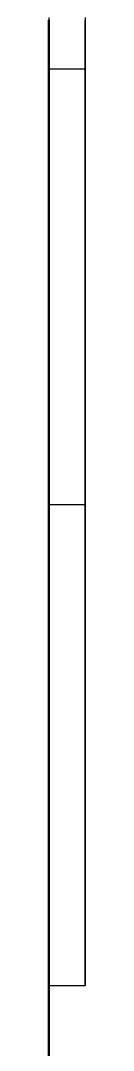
# Model space of a CAD drawing. Header units: millimetres. Extents: x 0 to 594, y 0 to 420.
# Drawn here: x 64 to 64.5, y 200.99 to 215.17 of the extents above; entities that cross this region are included whole.
import ezdxf

# ---------------------------------------------------------------- set-up
doc = ezdxf.new("R2010")
doc.units = ezdxf.units.MM
doc.linetypes.add('ISO02-TRAZOS', pattern=[3.75, 3, -0.75])
doc.layers.add('01-VISIBLE', color=7, linetype='CONTINUOUS', lineweight=50)
doc.layers.add('02-OCULTA', color=4, linetype='ISO02-TRAZOS', lineweight=25)

msp = doc.modelspace()

# ---------------------------------------------------------------- linework, layer by layer
at = {"layer": '01-VISIBLE'}
msp.add_lwpolyline([(64, 200.912), (64, 201), (64, 201.087), (64, 201.175), (64, 201.262), (64, 201.35), (64, 201.437), (64, 201.525), (64, 201.612), (64, 201.7), (64, 201.787), (64, 201.875), (64, 201.962), (64, 202.05), (64, 202.137), (64, 202.225), (64, 202.312), (64, 202.4), (64, 202.487), (64, 202.575), (64, 202.662), (64, 202.75), (64, 202.837), (64, 202.925), (64, 203.012), (64, 203.1), (64, 203.187), (64, 203.275), (64, 203.362), (64, 203.45), (64, 203.537), (64, 203.625), (64, 203.712), (64, 203.8), (64, 203.887), (64, 203.975), (64, 204.062), (64, 204.15), (64, 204.237), (64, 204.325), (64, 204.412), (64, 204.5), (64, 204.587), (64, 204.675), (64, 204.762), (64, 204.85), (64, 204.937), (64, 205.025), (64, 205.112), (64, 205.2), (64, 205.287), (64, 205.375), (64, 205.462), (64, 205.55), (64, 205.637), (64, 205.725), (64, 205.812), (64, 205.9), (64, 205.987), (64, 206.075), (64, 206.162), (64, 206.25), (64, 206.337), (64, 206.425), (64, 206.512), (64, 206.6), (64, 206.687), (64, 206.775), (64, 206.862), (64, 206.95), (64, 207.037), (64, 207.125), (64, 207.212), (64, 207.3), (64, 207.387), (64, 207.475), (64, 207.562), (64, 207.65), (64, 207.737), (64, 207.825), (64, 207.912), (64, 208), (64, 208.087), (64, 208.175), (64, 208.262), (64, 208.35), (64, 208.437), (64, 208.525), (64, 208.612), (64, 208.7), (64, 208.787), (64, 208.875), (64, 208.962), (64, 209.05), (64, 209.137), (64, 209.225), (64, 209.312), (64, 209.4), (64, 209.487), (64, 209.575), (64, 209.662), (64, 209.75), (64, 209.837), (64, 209.925), (64, 210.012), (64, 210.1), (64, 210.187), (64, 210.275), (64, 210.362), (64, 210.45), (64, 210.537), (64, 210.625), (64, 210.712), (64, 210.8), (64, 210.887), (64, 210.975), (64, 211.062), (64, 211.15), (64, 211.237), (64, 211.325), (64, 211.412), (64, 211.5), (64, 211.587), (64, 211.675), (64, 211.762), (64, 211.85), (64, 211.937), (64, 212.025), (64, 212.112), (64, 212.2), (64, 212.287), (64, 212.375), (64, 212.462), (64, 212.55), (64, 212.637), (64, 212.725), (64, 212.812), (64, 212.9), (64, 212.987), (64, 213.075), (64, 213.162), (64, 213.25), (64, 213.337), (64, 213.425), (64, 213.512), (64, 213.6), (64, 213.687), (64, 213.775), (64, 213.862), (64, 213.95), (64, 214.037), (64, 214.125), (64, 214.212), (64, 214.3), (64, 214.387), (64, 214.475), (64, 214.562), (64, 214.65), (64, 214.737), (64, 214.825), (64, 214.912), (64, 215), (64, 215.087), (64, 215.175)], dxfattribs=at)
at = {"layer": '02-OCULTA'}
for p, q in [((64.5, 214.5), (64, 214.5)), ((64.5, 208.5), (64, 208.5)), ((64.5, 201.875), (64, 201.875))]:
    msp.add_line(p, q, dxfattribs=at)
for points in [[(64, 215.211), (64, 215.16), (64, 215.11), (64, 215.06), (64, 215.01), (64, 214.96), (64, 214.91), (64, 214.86), (64, 214.809), (64, 214.759), (64, 214.709), (64, 214.659), (64, 214.609), (64, 214.559), (64, 214.509), (64, 214.458), (64, 214.408), (64, 214.358), (64, 214.308), (64, 214.258), (64, 214.208), (64, 214.158), (64, 214.107), (64, 214.057), (64, 214.007), (64, 213.957), (64, 213.907), (64, 213.857), (64, 213.807), (64, 213.756), (64, 213.706), (64, 213.656), (64, 213.606), (64, 213.556), (64, 213.506), (64, 213.456), (64, 213.405), (64, 213.355), (64, 213.305), (64, 213.255), (64, 213.205), (64, 213.155), (64, 213.105), (64, 213.054), (64, 213.004), (64, 212.954), (64, 212.904), (64, 212.854), (64, 212.804), (64, 212.754), (64, 212.703), (64, 212.653), (64, 212.603), (64, 212.553), (64, 212.503), (64, 212.453), (64, 212.403), (64, 212.352), (64, 212.302), (64, 212.252), (64, 212.202), (64, 212.152), (64, 212.102), (64, 212.052), (64, 212.001), (64, 211.951), (64, 211.901), (64, 211.851), (64, 211.801), (64, 211.751), (64, 211.701), (64, 211.65), (64, 211.6), (64, 211.55), (64, 211.5)], [(64, 215.21), (64, 215.16), (64, 215.109), (64, 215.059), (64, 215.009), (64, 214.959), (64, 214.909), (64, 214.859), (64, 214.809), (64, 214.758), (64, 214.708), (64, 214.658), (64, 214.608), (64, 214.558), (64, 214.508), (64, 214.458), (64, 214.408), (64, 214.357), (64, 214.307), (64, 214.257), (64, 214.207), (64, 214.157), (64, 214.107), (64, 214.057), (64, 214.007), (64, 213.956), (64, 213.906), (64, 213.856), (64, 213.806), (64, 213.756), (64, 213.706), (64, 213.656), (64, 213.605), (64, 213.555), (64, 213.505), (64, 213.455), (64, 213.405), (64, 213.355), (64, 213.305), (64, 213.255), (64, 213.204), (64, 213.154), (64, 213.104), (64, 213.054), (64, 213.004), (64, 212.954), (64, 212.904), (64, 212.854), (64, 212.803), (64, 212.753), (64, 212.703), (64, 212.653), (64, 212.603), (64, 212.553), (64, 212.503), (64, 212.452), (64, 212.402), (64, 212.352), (64, 212.302), (64, 212.252), (64, 212.202), (64, 212.152), (64, 212.102), (64, 212.051), (64, 212.001), (64, 211.951), (64, 211.901), (64, 211.851), (64, 211.801), (64, 211.751), (64, 211.701), (64, 211.65), (64, 211.6), (64, 211.55), (64, 211.5)], [(64, 201.875), (64, 201.925), (64, 201.975), (64, 202.025), (64, 202.075), (64, 202.125), (64, 202.175), (64, 202.225), (64, 202.275), (64, 202.325), (64, 202.375), (64, 202.425), (64, 202.475), (64, 202.525), (64, 202.575), (64, 202.625), (64, 202.675), (64, 202.725), (64, 202.775), (64, 202.825), (64, 202.875), (64, 202.925), (64, 202.975), (64, 203.025), (64, 203.075), (64, 203.125), (64, 203.175), (64, 203.225), (64, 203.275), (64, 203.325), (64, 203.375), (64, 203.425), (64, 203.475), (64, 203.525), (64, 203.575), (64, 203.625), (64, 203.675), (64, 203.725), (64, 203.775), (64, 203.825), (64, 203.875), (64, 203.925), (64, 203.975), (64, 204.025), (64, 204.075), (64, 204.125), (64, 204.175), (64, 204.225), (64, 204.275), (64, 204.325), (64, 204.375), (64, 204.425), (64, 204.475), (64, 204.525), (64, 204.575), (64, 204.625), (64, 204.675), (64, 204.725), (64, 204.775), (64, 204.825), (64, 204.875), (64, 204.925), (64, 204.975), (64, 205.025), (64, 205.075), (64, 205.125), (64, 205.175), (64, 205.225), (64, 205.275), (64, 205.325), (64, 205.375), (64, 205.425), (64, 205.475), (64, 205.525), (64, 205.575), (64, 205.625), (64, 205.675), (64, 205.725), (64, 205.775), (64, 205.825), (64, 205.875), (64, 205.925), (64, 205.975), (64, 206.025), (64, 206.075), (64, 206.125), (64, 206.175), (64, 206.225), (64, 206.275), (64, 206.325), (64, 206.375), (64, 206.425), (64, 206.475), (64, 206.525), (64, 206.575), (64, 206.625), (64, 206.675), (64, 206.725), (64, 206.775), (64, 206.825), (64, 206.875), (64, 206.925), (64, 206.975), (64, 207.025), (64, 207.075), (64, 207.125), (64, 207.175), (64, 207.225), (64, 207.275), (64, 207.325), (64, 207.375), (64, 207.425), (64, 207.475), (64, 207.525), (64, 207.575), (64, 207.625), (64, 207.675), (64, 207.725), (64, 207.775), (64, 207.825), (64, 207.875), (64, 207.925), (64, 207.975), (64, 208.025), (64, 208.075), (64, 208.125), (64, 208.175), (64, 208.225), (64, 208.275), (64, 208.325), (64, 208.375), (64, 208.425), (64, 208.475), (64, 208.525), (64, 208.575), (64, 208.625), (64, 208.675), (64, 208.725), (64, 208.775), (64, 208.825), (64, 208.875), (64, 208.925), (64, 208.975), (64, 209.025), (64, 209.075), (64, 209.125), (64, 209.175), (64, 209.225), (64, 209.275), (64, 209.325), (64, 209.375), (64, 209.425), (64, 209.475), (64, 209.525), (64, 209.575), (64, 209.625), (64, 209.675), (64, 209.725), (64, 209.775), (64, 209.825), (64, 209.875), (64, 209.925), (64, 209.975), (64, 210.025), (64, 210.075), (64, 210.125), (64, 210.175), (64, 210.225), (64, 210.275), (64, 210.325), (64, 210.375), (64, 210.425), (64, 210.475), (64, 210.525), (64, 210.575), (64, 210.625), (64, 210.675), (64, 210.725), (64, 210.775), (64, 210.825), (64, 210.875), (64, 210.925), (64, 210.975), (64, 211.025), (64, 211.075), (64, 211.125), (64, 211.175), (64, 211.225), (64, 211.275), (64, 211.325), (64, 211.375), (64, 211.425), (64, 211.475), (64, 211.525), (64, 211.575), (64, 211.625), (64, 211.675), (64, 211.725), (64, 211.775), (64, 211.825), (64, 211.875), (64, 211.925), (64, 211.975), (64, 212.025), (64, 212.075), (64, 212.125), (64, 212.175), (64, 212.225), (64, 212.275), (64, 212.325), (64, 212.375), (64, 212.425), (64, 212.475), (64, 212.525), (64, 212.575), (64, 212.625), (64, 212.675), (64, 212.725), (64, 212.775), (64, 212.825), (64, 212.875), (64, 212.925), (64, 212.975), (64, 213.025), (64, 213.075), (64, 213.125), (64, 213.175), (64, 213.225), (64, 213.275), (64, 213.325), (64, 213.375), (64, 213.425), (64, 213.475), (64, 213.525), (64, 213.575), (64, 213.625), (64, 213.675), (64, 213.725), (64, 213.775), (64, 213.825), (64, 213.875), (64, 213.925), (64, 213.975), (64, 214.025), (64, 214.075), (64, 214.125), (64, 214.175), (64, 214.225), (64, 214.275), (64, 214.325), (64, 214.375), (64, 214.425), (64, 214.475), (64, 214.525), (64, 214.575), (64, 214.625), (64, 214.675), (64, 214.725), (64, 214.775), (64, 214.825), (64, 214.875), (64, 214.925), (64, 214.975), (64, 215.025), (64, 215.075), (64, 215.125), (64, 215.175)], [(64.5, 215.21), (64.5, 215.16), (64.5, 215.109), (64.5, 215.059), (64.5, 215.009), (64.5, 214.959), (64.5, 214.909), (64.5, 214.859), (64.5, 214.809), (64.5, 214.758), (64.5, 214.708), (64.5, 214.658), (64.5, 214.608), (64.5, 214.558), (64.5, 214.508), (64.5, 214.458), (64.5, 214.408), (64.5, 214.357), (64.5, 214.307), (64.5, 214.257), (64.5, 214.207), (64.5, 214.157), (64.5, 214.107), (64.5, 214.057), (64.5, 214.007), (64.5, 213.956), (64.5, 213.906), (64.5, 213.856), (64.5, 213.806), (64.5, 213.756), (64.5, 213.706), (64.5, 213.656), (64.5, 213.605), (64.5, 213.555), (64.5, 213.505), (64.5, 213.455), (64.5, 213.405), (64.5, 213.355), (64.5, 213.305), (64.5, 213.255), (64.5, 213.204), (64.5, 213.154), (64.5, 213.104), (64.5, 213.054), (64.5, 213.004), (64.5, 212.954), (64.5, 212.904), (64.5, 212.854), (64.5, 212.803), (64.5, 212.753), (64.5, 212.703), (64.5, 212.653), (64.5, 212.603), (64.5, 212.553), (64.5, 212.503), (64.5, 212.452), (64.5, 212.402), (64.5, 212.352), (64.5, 212.302), (64.5, 212.252), (64.5, 212.202), (64.5, 212.152), (64.5, 212.102), (64.5, 212.051), (64.5, 212.001), (64.5, 211.951), (64.5, 211.901), (64.5, 211.851), (64.5, 211.801), (64.5, 211.751), (64.5, 211.701), (64.5, 211.65), (64.5, 211.6), (64.5, 211.55), (64.5, 211.5)], [(64.5, 201.875), (64.5, 201.925), (64.5, 201.975), (64.5, 202.025), (64.5, 202.075), (64.5, 202.125), (64.5, 202.175), (64.5, 202.225), (64.5, 202.275), (64.5, 202.325), (64.5, 202.375), (64.5, 202.425), (64.5, 202.475), (64.5, 202.525), (64.5, 202.575), (64.5, 202.625), (64.5, 202.675), (64.5, 202.725), (64.5, 202.775), (64.5, 202.825), (64.5, 202.875), (64.5, 202.925), (64.5, 202.975), (64.5, 203.025), (64.5, 203.075), (64.5, 203.125), (64.5, 203.175), (64.5, 203.225), (64.5, 203.275), (64.5, 203.325), (64.5, 203.375), (64.5, 203.425), (64.5, 203.475), (64.5, 203.525), (64.5, 203.575), (64.5, 203.625), (64.5, 203.675), (64.5, 203.725), (64.5, 203.775), (64.5, 203.825), (64.5, 203.875), (64.5, 203.925), (64.5, 203.975), (64.5, 204.025), (64.5, 204.075), (64.5, 204.125), (64.5, 204.175), (64.5, 204.225), (64.5, 204.275), (64.5, 204.325), (64.5, 204.375), (64.5, 204.425), (64.5, 204.475), (64.5, 204.525), (64.5, 204.575), (64.5, 204.625), (64.5, 204.675), (64.5, 204.725), (64.5, 204.775), (64.5, 204.825), (64.5, 204.875), (64.5, 204.925), (64.5, 204.975), (64.5, 205.025), (64.5, 205.075), (64.5, 205.125), (64.5, 205.175), (64.5, 205.225), (64.5, 205.275), (64.5, 205.325), (64.5, 205.375), (64.5, 205.425), (64.5, 205.475), (64.5, 205.525), (64.5, 205.575), (64.5, 205.625), (64.5, 205.675), (64.5, 205.725), (64.5, 205.775), (64.5, 205.825), (64.5, 205.875), (64.5, 205.925), (64.5, 205.975), (64.5, 206.025), (64.5, 206.075), (64.5, 206.125), (64.5, 206.175), (64.5, 206.225), (64.5, 206.275), (64.5, 206.325), (64.5, 206.375), (64.5, 206.425), (64.5, 206.475), (64.5, 206.525), (64.5, 206.575), (64.5, 206.625), (64.5, 206.675), (64.5, 206.725), (64.5, 206.775), (64.5, 206.825), (64.5, 206.875), (64.5, 206.925), (64.5, 206.975), (64.5, 207.025), (64.5, 207.075), (64.5, 207.125), (64.5, 207.175), (64.5, 207.225), (64.5, 207.275), (64.5, 207.325), (64.5, 207.375), (64.5, 207.425), (64.5, 207.475), (64.5, 207.525), (64.5, 207.575), (64.5, 207.625), (64.5, 207.675), (64.5, 207.725), (64.5, 207.775), (64.5, 207.825), (64.5, 207.875), (64.5, 207.925), (64.5, 207.975), (64.5, 208.025), (64.5, 208.075), (64.5, 208.125), (64.5, 208.175), (64.5, 208.225), (64.5, 208.275), (64.5, 208.325), (64.5, 208.375), (64.5, 208.425), (64.5, 208.475), (64.5, 208.525), (64.5, 208.575), (64.5, 208.625), (64.5, 208.675), (64.5, 208.725), (64.5, 208.775), (64.5, 208.825), (64.5, 208.875), (64.5, 208.925), (64.5, 208.975), (64.5, 209.025), (64.5, 209.075), (64.5, 209.125), (64.5, 209.175), (64.5, 209.225), (64.5, 209.275), (64.5, 209.325), (64.5, 209.375), (64.5, 209.425), (64.5, 209.475), (64.5, 209.525), (64.5, 209.575), (64.5, 209.625), (64.5, 209.675), (64.5, 209.725), (64.5, 209.775), (64.5, 209.825), (64.5, 209.875), (64.5, 209.925), (64.5, 209.975), (64.5, 210.025), (64.5, 210.075), (64.5, 210.125), (64.5, 210.175), (64.5, 210.225), (64.5, 210.275), (64.5, 210.325), (64.5, 210.375), (64.5, 210.425), (64.5, 210.475), (64.5, 210.525), (64.5, 210.575), (64.5, 210.625), (64.5, 210.675), (64.5, 210.725), (64.5, 210.775), (64.5, 210.825), (64.5, 210.875), (64.5, 210.925), (64.5, 210.975), (64.5, 211.025), (64.5, 211.075), (64.5, 211.125), (64.5, 211.175), (64.5, 211.225), (64.5, 211.275), (64.5, 211.325), (64.5, 211.375), (64.5, 211.425), (64.5, 211.475), (64.5, 211.525), (64.5, 211.575), (64.5, 211.625), (64.5, 211.675), (64.5, 211.725), (64.5, 211.775), (64.5, 211.825), (64.5, 211.875), (64.5, 211.925), (64.5, 211.975), (64.5, 212.025), (64.5, 212.075), (64.5, 212.125), (64.5, 212.175), (64.5, 212.225), (64.5, 212.275), (64.5, 212.325), (64.5, 212.375), (64.5, 212.425), (64.5, 212.475), (64.5, 212.525), (64.5, 212.575), (64.5, 212.625), (64.5, 212.675), (64.5, 212.725), (64.5, 212.775), (64.5, 212.825), (64.5, 212.875), (64.5, 212.925), (64.5, 212.975), (64.5, 213.025), (64.5, 213.075), (64.5, 213.125), (64.5, 213.175), (64.5, 213.225), (64.5, 213.275), (64.5, 213.325), (64.5, 213.375), (64.5, 213.425), (64.5, 213.475), (64.5, 213.525), (64.5, 213.575), (64.5, 213.625), (64.5, 213.675), (64.5, 213.725), (64.5, 213.775), (64.5, 213.825), (64.5, 213.875), (64.5, 213.925), (64.5, 213.975), (64.5, 214.025), (64.5, 214.075), (64.5, 214.125), (64.5, 214.175), (64.5, 214.225), (64.5, 214.275), (64.5, 214.325), (64.5, 214.375), (64.5, 214.425), (64.5, 214.475), (64.5, 214.525), (64.5, 214.575), (64.5, 214.625), (64.5, 214.675), (64.5, 214.725), (64.5, 214.775), (64.5, 214.825), (64.5, 214.875), (64.5, 214.925), (64.5, 214.975), (64.5, 215.025), (64.5, 215.075), (64.5, 215.125), (64.5, 215.175)], [(64, 208.5), (64, 208.55), (64, 208.6), (64, 208.65), (64, 208.7), (64, 208.75), (64, 208.8), (64, 208.85), (64, 208.9), (64, 208.95), (64, 209), (64, 209.05), (64, 209.1), (64, 209.15), (64, 209.2), (64, 209.25), (64, 209.3), (64, 209.35), (64, 209.4), (64, 209.45), (64, 209.5), (64, 209.55), (64, 209.6), (64, 209.65), (64, 209.7), (64, 209.75), (64, 209.8), (64, 209.85), (64, 209.9), (64, 209.95), (64, 210), (64, 210.05), (64, 210.1), (64, 210.15), (64, 210.2), (64, 210.25), (64, 210.3), (64, 210.35), (64, 210.4), (64, 210.45), (64, 210.5), (64, 210.55), (64, 210.6), (64, 210.65), (64, 210.7), (64, 210.75), (64, 210.8), (64, 210.85), (64, 210.9), (64, 210.95), (64, 211), (64, 211.05), (64, 211.1), (64, 211.15), (64, 211.2), (64, 211.25), (64, 211.3), (64, 211.35), (64, 211.4), (64, 211.45), (64, 211.5), (64, 211.55), (64, 211.6), (64, 211.65), (64, 211.7), (64, 211.75), (64, 211.8), (64, 211.85), (64, 211.9), (64, 211.95), (64, 212), (64, 212.05), (64, 212.1), (64, 212.15), (64, 212.2), (64, 212.25), (64, 212.3), (64, 212.35), (64, 212.4), (64, 212.45), (64, 212.5), (64, 212.55), (64, 212.6), (64, 212.65), (64, 212.7), (64, 212.75), (64, 212.8), (64, 212.85), (64, 212.9), (64, 212.95), (64, 213), (64, 213.05), (64, 213.1), (64, 213.15), (64, 213.2), (64, 213.25), (64, 213.3), (64, 213.35), (64, 213.4), (64, 213.45), (64, 213.5), (64, 213.55), (64, 213.6), (64, 213.65), (64, 213.7), (64, 213.75), (64, 213.8), (64, 213.85), (64, 213.9), (64, 213.95), (64, 214), (64, 214.05), (64, 214.1), (64, 214.15), (64, 214.2), (64, 214.25), (64, 214.3), (64, 214.35), (64, 214.4), (64, 214.45), (64, 214.5)], [(64, 214.5), (64, 214.45), (64, 214.4), (64, 214.35), (64, 214.3), (64, 214.25), (64, 214.2), (64, 214.15), (64, 214.1), (64, 214.05), (64, 214), (64, 213.95), (64, 213.9), (64, 213.85), (64, 213.8), (64, 213.75), (64, 213.7), (64, 213.65), (64, 213.6), (64, 213.55), (64, 213.5), (64, 213.45), (64, 213.4), (64, 213.35), (64, 213.3), (64, 213.25), (64, 213.2), (64, 213.15), (64, 213.1), (64, 213.05), (64, 213), (64, 212.95), (64, 212.9), (64, 212.85), (64, 212.8), (64, 212.75), (64, 212.7), (64, 212.65), (64, 212.6), (64, 212.55), (64, 212.5), (64, 212.45), (64, 212.4), (64, 212.35), (64, 212.3), (64, 212.25), (64, 212.2), (64, 212.15), (64, 212.1), (64, 212.05), (64, 212), (64, 211.95), (64, 211.9), (64, 211.85), (64, 211.8), (64, 211.75), (64, 211.7), (64, 211.65), (64, 211.6), (64, 211.55), (64, 211.5)], [(64.5, 208.5), (64.5, 208.55), (64.5, 208.6), (64.5, 208.65), (64.5, 208.7), (64.5, 208.75), (64.5, 208.8), (64.5, 208.85), (64.5, 208.9), (64.5, 208.95), (64.5, 209), (64.5, 209.05), (64.5, 209.1), (64.5, 209.15), (64.5, 209.2), (64.5, 209.25), (64.5, 209.3), (64.5, 209.35), (64.5, 209.4), (64.5, 209.45), (64.5, 209.5), (64.5, 209.55), (64.5, 209.6), (64.5, 209.65), (64.5, 209.7), (64.5, 209.75), (64.5, 209.8), (64.5, 209.85), (64.5, 209.9), (64.5, 209.95), (64.5, 210), (64.5, 210.05), (64.5, 210.1), (64.5, 210.15), (64.5, 210.2), (64.5, 210.25), (64.5, 210.3), (64.5, 210.35), (64.5, 210.4), (64.5, 210.45), (64.5, 210.5), (64.5, 210.55), (64.5, 210.6), (64.5, 210.65), (64.5, 210.7), (64.5, 210.75), (64.5, 210.8), (64.5, 210.85), (64.5, 210.9), (64.5, 210.95), (64.5, 211), (64.5, 211.05), (64.5, 211.1), (64.5, 211.15), (64.5, 211.2), (64.5, 211.25), (64.5, 211.3), (64.5, 211.35), (64.5, 211.4), (64.5, 211.45), (64.5, 211.5), (64.5, 211.55), (64.5, 211.6), (64.5, 211.65), (64.5, 211.7), (64.5, 211.75), (64.5, 211.8), (64.5, 211.85), (64.5, 211.9), (64.5, 211.95), (64.5, 212), (64.5, 212.05), (64.5, 212.1), (64.5, 212.15), (64.5, 212.2), (64.5, 212.25), (64.5, 212.3), (64.5, 212.35), (64.5, 212.4), (64.5, 212.45), (64.5, 212.5), (64.5, 212.55), (64.5, 212.6), (64.5, 212.65), (64.5, 212.7), (64.5, 212.75), (64.5, 212.8), (64.5, 212.85), (64.5, 212.9), (64.5, 212.95), (64.5, 213), (64.5, 213.05), (64.5, 213.1), (64.5, 213.15), (64.5, 213.2), (64.5, 213.25), (64.5, 213.3), (64.5, 213.35), (64.5, 213.4), (64.5, 213.45), (64.5, 213.5), (64.5, 213.55), (64.5, 213.6), (64.5, 213.65), (64.5, 213.7), (64.5, 213.75), (64.5, 213.8), (64.5, 213.85), (64.5, 213.9), (64.5, 213.95), (64.5, 214), (64.5, 214.05), (64.5, 214.1), (64.5, 214.15), (64.5, 214.2), (64.5, 214.25), (64.5, 214.3), (64.5, 214.35), (64.5, 214.4), (64.5, 214.45), (64.5, 214.5)], [(64.5, 214.5), (64.5, 214.45), (64.5, 214.4), (64.5, 214.35), (64.5, 214.3), (64.5, 214.25), (64.5, 214.2), (64.5, 214.15), (64.5, 214.1), (64.5, 214.05), (64.5, 214), (64.5, 213.95), (64.5, 213.9), (64.5, 213.85), (64.5, 213.8), (64.5, 213.75), (64.5, 213.7), (64.5, 213.65), (64.5, 213.6), (64.5, 213.55), (64.5, 213.5), (64.5, 213.45), (64.5, 213.4), (64.5, 213.35), (64.5, 213.3), (64.5, 213.25), (64.5, 213.2), (64.5, 213.15), (64.5, 213.1), (64.5, 213.05), (64.5, 213), (64.5, 212.95), (64.5, 212.9), (64.5, 212.85), (64.5, 212.8), (64.5, 212.75), (64.5, 212.7), (64.5, 212.65), (64.5, 212.6), (64.5, 212.55), (64.5, 212.5), (64.5, 212.45), (64.5, 212.4), (64.5, 212.35), (64.5, 212.3), (64.5, 212.25), (64.5, 212.2), (64.5, 212.15), (64.5, 212.1), (64.5, 212.05), (64.5, 212), (64.5, 211.95), (64.5, 211.9), (64.5, 211.85), (64.5, 211.8), (64.5, 211.75), (64.5, 211.7), (64.5, 211.65), (64.5, 211.6), (64.5, 211.55), (64.5, 211.5)], [(64, 211.5), (64, 211.45), (64, 211.4), (64, 211.35), (64, 211.3), (64, 211.25), (64, 211.2), (64, 211.15), (64, 211.1), (64, 211.05), (64, 211), (64, 210.95), (64, 210.9), (64, 210.85), (64, 210.8), (64, 210.75), (64, 210.7), (64, 210.65), (64, 210.6), (64, 210.55), (64, 210.5), (64, 210.45), (64, 210.4), (64, 210.35), (64, 210.3), (64, 210.25), (64, 210.2), (64, 210.15), (64, 210.1), (64, 210.05), (64, 210), (64, 209.95), (64, 209.9), (64, 209.85), (64, 209.8), (64, 209.75), (64, 209.7), (64, 209.65), (64, 209.6), (64, 209.55), (64, 209.5), (64, 209.45), (64, 209.4), (64, 209.35), (64, 209.3), (64, 209.25), (64, 209.2), (64, 209.15), (64, 209.1), (64, 209.05), (64, 209), (64, 208.95), (64, 208.9), (64, 208.85), (64, 208.8), (64, 208.75), (64, 208.7), (64, 208.65), (64, 208.6), (64, 208.55), (64, 208.5), (64, 208.45), (64, 208.4), (64, 208.35), (64, 208.3), (64, 208.25), (64, 208.2), (64, 208.15), (64, 208.1), (64, 208.05), (64, 208), (64, 207.95), (64, 207.9), (64, 207.85), (64, 207.8), (64, 207.75), (64, 207.7), (64, 207.65), (64, 207.6), (64, 207.55), (64, 207.5), (64, 207.45), (64, 207.4), (64, 207.35), (64, 207.3), (64, 207.25), (64, 207.2), (64, 207.15), (64, 207.1), (64, 207.05), (64, 207), (64, 206.95), (64, 206.9), (64, 206.85), (64, 206.8), (64, 206.75), (64, 206.7), (64, 206.65), (64, 206.6), (64, 206.55), (64, 206.5), (64, 206.45), (64, 206.4), (64, 206.35), (64, 206.3), (64, 206.25), (64, 206.2), (64, 206.15), (64, 206.1), (64, 206.05), (64, 206), (64, 205.95), (64, 205.9), (64, 205.85), (64, 205.8), (64, 205.75), (64, 205.7), (64, 205.65), (64, 205.6), (64, 205.55), (64, 205.5), (64, 205.45), (64, 205.4), (64, 205.35), (64, 205.3), (64, 205.25), (64, 205.2), (64, 205.15), (64, 205.1), (64, 205.05), (64, 205), (64, 204.95), (64, 204.9), (64, 204.85), (64, 204.8), (64, 204.75), (64, 204.7), (64, 204.65), (64, 204.6), (64, 204.55), (64, 204.5), (64, 204.45), (64, 204.4), (64, 204.35), (64, 204.3), (64, 204.25), (64, 204.2), (64, 204.15), (64, 204.1), (64, 204.05), (64, 204), (64, 203.95), (64, 203.9), (64, 203.85), (64, 203.8), (64, 203.75), (64, 203.7), (64, 203.65), (64, 203.6), (64, 203.55), (64, 203.5), (64, 203.45), (64, 203.4), (64, 203.35), (64, 203.3), (64, 203.25), (64, 203.2), (64, 203.15), (64, 203.1), (64, 203.05), (64, 203), (64, 202.95), (64, 202.9), (64, 202.85), (64, 202.8), (64, 202.75), (64, 202.7), (64, 202.65), (64, 202.6), (64, 202.55), (64, 202.5), (64, 202.45), (64, 202.4), (64, 202.35), (64, 202.3), (64, 202.25), (64, 202.2), (64, 202.15), (64, 202.1), (64, 202.05), (64, 202), (64, 201.95), (64, 201.9), (64, 201.85), (64, 201.8), (64, 201.75), (64, 201.7), (64, 201.65), (64, 201.6), (64, 201.55), (64, 201.5), (64, 201.45), (64, 201.4), (64, 201.35), (64, 201.3), (64, 201.25), (64, 201.2), (64, 201.15), (64, 201.1), (64, 201.05), (64, 201), (64, 200.95)], [(64, 211.5), (64, 211.45), (64, 211.4), (64, 211.35), (64, 211.299), (64, 211.249), (64, 211.199), (64, 211.149), (64, 211.099), (64, 211.049), (64, 210.999), (64, 210.949), (64, 210.898), (64, 210.848), (64, 210.798), (64, 210.748), (64, 210.698), (64, 210.648), (64, 210.598), (64, 210.548), (64, 210.497), (64, 210.447), (64, 210.397), (64, 210.347), (64, 210.297), (64, 210.247), (64, 210.197), (64, 210.146), (64, 210.096), (64, 210.046), (64, 209.996), (64, 209.946), (64, 209.896), (64, 209.846), (64, 209.796), (64, 209.745), (64, 209.695), (64, 209.645), (64, 209.595), (64, 209.545), (64, 209.495), (64, 209.445), (64, 209.395), (64, 209.344), (64, 209.294), (64, 209.244), (64, 209.194), (64, 209.144), (64, 209.094), (64, 209.044), (64, 208.993), (64, 208.943), (64, 208.893), (64, 208.843), (64, 208.793), (64, 208.743), (64, 208.693), (64, 208.643), (64, 208.592), (64, 208.542), (64, 208.492), (64, 208.442), (64, 208.392), (64, 208.342), (64, 208.292), (64, 208.242), (64, 208.191), (64, 208.141), (64, 208.091), (64, 208.041), (64, 207.991), (64, 207.941), (64, 207.891), (64, 207.84), (64, 207.79), (64, 207.74), (64, 207.69), (64, 207.64), (64, 207.59), (64, 207.54), (64, 207.49), (64, 207.439), (64, 207.389), (64, 207.339), (64, 207.289), (64, 207.239), (64, 207.189), (64, 207.139), (64, 207.089), (64, 207.038), (64, 206.988), (64, 206.938), (64, 206.888), (64, 206.838), (64, 206.788), (64, 206.738), (64, 206.687), (64, 206.637), (64, 206.587), (64, 206.537), (64, 206.487), (64, 206.437), (64, 206.387), (64, 206.337), (64, 206.286), (64, 206.236), (64, 206.186), (64, 206.136), (64, 206.086), (64, 206.036), (64, 205.986), (64, 205.936), (64, 205.885), (64, 205.835), (64, 205.785), (64, 205.735), (64, 205.685), (64, 205.635), (64, 205.585), (64, 205.535), (64, 205.484), (64, 205.434), (64, 205.384), (64, 205.334), (64, 205.284), (64, 205.234), (64, 205.184), (64, 205.133), (64, 205.083), (64, 205.033), (64, 204.983), (64, 204.933), (64, 204.883), (64, 204.833), (64, 204.783), (64, 204.732), (64, 204.682), (64, 204.632), (64, 204.582), (64, 204.532), (64, 204.482), (64, 204.432), (64, 204.382), (64, 204.331), (64, 204.281), (64, 204.231), (64, 204.181), (64, 204.131), (64, 204.081), (64, 204.031), (64, 203.98), (64, 203.93), (64, 203.88), (64, 203.83), (64, 203.78), (64, 203.73), (64, 203.68), (64, 203.63), (64, 203.579), (64, 203.529), (64, 203.479), (64, 203.429), (64, 203.379), (64, 203.329), (64, 203.279), (64, 203.229), (64, 203.178), (64, 203.128), (64, 203.078), (64, 203.028), (64, 202.978), (64, 202.928), (64, 202.878), (64, 202.827), (64, 202.777), (64, 202.727), (64, 202.677), (64, 202.627), (64, 202.577), (64, 202.527), (64, 202.477), (64, 202.426), (64, 202.376), (64, 202.326), (64, 202.276), (64, 202.226), (64, 202.176), (64, 202.126), (64, 202.076), (64, 202.025), (64, 201.975), (64, 201.925), (64, 201.875)], [(64, 211.5), (64, 211.45), (64, 211.4), (64, 211.35), (64, 211.3), (64, 211.25), (64, 211.2), (64, 211.15), (64, 211.1), (64, 211.05), (64, 211), (64, 210.95), (64, 210.9), (64, 210.85), (64, 210.8), (64, 210.75), (64, 210.7), (64, 210.65), (64, 210.6), (64, 210.55), (64, 210.5), (64, 210.45), (64, 210.4), (64, 210.35), (64, 210.3), (64, 210.25), (64, 210.2), (64, 210.15), (64, 210.1), (64, 210.05), (64, 210), (64, 209.95), (64, 209.9), (64, 209.85), (64, 209.8), (64, 209.75), (64, 209.7), (64, 209.65), (64, 209.6), (64, 209.55), (64, 209.5), (64, 209.45), (64, 209.4), (64, 209.35), (64, 209.3), (64, 209.25), (64, 209.2), (64, 209.15), (64, 209.1), (64, 209.05), (64, 209), (64, 208.95), (64, 208.9), (64, 208.85), (64, 208.8), (64, 208.75), (64, 208.7), (64, 208.65), (64, 208.6), (64, 208.55), (64, 208.5)], [(64.5, 211.5), (64.5, 211.45), (64.5, 211.4), (64.5, 211.35), (64.5, 211.299), (64.5, 211.249), (64.5, 211.199), (64.5, 211.149), (64.5, 211.099), (64.5, 211.049), (64.5, 210.999), (64.5, 210.949), (64.5, 210.898), (64.5, 210.848), (64.5, 210.798), (64.5, 210.748), (64.5, 210.698), (64.5, 210.648), (64.5, 210.598), (64.5, 210.548), (64.5, 210.497), (64.5, 210.447), (64.5, 210.397), (64.5, 210.347), (64.5, 210.297), (64.5, 210.247), (64.5, 210.197), (64.5, 210.146), (64.5, 210.096), (64.5, 210.046), (64.5, 209.996), (64.5, 209.946), (64.5, 209.896), (64.5, 209.846), (64.5, 209.796), (64.5, 209.745), (64.5, 209.695), (64.5, 209.645), (64.5, 209.595), (64.5, 209.545), (64.5, 209.495), (64.5, 209.445), (64.5, 209.395), (64.5, 209.344), (64.5, 209.294), (64.5, 209.244), (64.5, 209.194), (64.5, 209.144), (64.5, 209.094), (64.5, 209.044), (64.5, 208.993), (64.5, 208.943), (64.5, 208.893), (64.5, 208.843), (64.5, 208.793), (64.5, 208.743), (64.5, 208.693), (64.5, 208.643), (64.5, 208.592), (64.5, 208.542), (64.5, 208.492), (64.5, 208.442), (64.5, 208.392), (64.5, 208.342), (64.5, 208.292), (64.5, 208.242), (64.5, 208.191), (64.5, 208.141), (64.5, 208.091), (64.5, 208.041), (64.5, 207.991), (64.5, 207.941), (64.5, 207.891), (64.5, 207.84), (64.5, 207.79), (64.5, 207.74), (64.5, 207.69), (64.5, 207.64), (64.5, 207.59), (64.5, 207.54), (64.5, 207.49), (64.5, 207.439), (64.5, 207.389), (64.5, 207.339), (64.5, 207.289), (64.5, 207.239), (64.5, 207.189), (64.5, 207.139), (64.5, 207.089), (64.5, 207.038), (64.5, 206.988), (64.5, 206.938), (64.5, 206.888), (64.5, 206.838), (64.5, 206.788), (64.5, 206.738), (64.5, 206.687), (64.5, 206.637), (64.5, 206.587), (64.5, 206.537), (64.5, 206.487), (64.5, 206.437), (64.5, 206.387), (64.5, 206.337), (64.5, 206.286), (64.5, 206.236), (64.5, 206.186), (64.5, 206.136), (64.5, 206.086), (64.5, 206.036), (64.5, 205.986), (64.5, 205.936), (64.5, 205.885), (64.5, 205.835), (64.5, 205.785), (64.5, 205.735), (64.5, 205.685), (64.5, 205.635), (64.5, 205.585), (64.5, 205.535), (64.5, 205.484), (64.5, 205.434), (64.5, 205.384), (64.5, 205.334), (64.5, 205.284), (64.5, 205.234), (64.5, 205.184), (64.5, 205.133), (64.5, 205.083), (64.5, 205.033), (64.5, 204.983), (64.5, 204.933), (64.5, 204.883), (64.5, 204.833), (64.5, 204.783), (64.5, 204.732), (64.5, 204.682), (64.5, 204.632), (64.5, 204.582), (64.5, 204.532), (64.5, 204.482), (64.5, 204.432), (64.5, 204.382), (64.5, 204.331), (64.5, 204.281), (64.5, 204.231), (64.5, 204.181), (64.5, 204.131), (64.5, 204.081), (64.5, 204.031), (64.5, 203.98), (64.5, 203.93), (64.5, 203.88), (64.5, 203.83), (64.5, 203.78), (64.5, 203.73), (64.5, 203.68), (64.5, 203.63), (64.5, 203.579), (64.5, 203.529), (64.5, 203.479), (64.5, 203.429), (64.5, 203.379), (64.5, 203.329), (64.5, 203.279), (64.5, 203.229), (64.5, 203.178), (64.5, 203.128), (64.5, 203.078), (64.5, 203.028), (64.5, 202.978), (64.5, 202.928), (64.5, 202.878), (64.5, 202.827), (64.5, 202.777), (64.5, 202.727), (64.5, 202.677), (64.5, 202.627), (64.5, 202.577), (64.5, 202.527), (64.5, 202.477), (64.5, 202.426), (64.5, 202.376), (64.5, 202.326), (64.5, 202.276), (64.5, 202.226), (64.5, 202.176), (64.5, 202.126), (64.5, 202.076), (64.5, 202.025), (64.5, 201.975), (64.5, 201.925), (64.5, 201.875)], [(64.5, 211.5), (64.5, 211.45), (64.5, 211.4), (64.5, 211.35), (64.5, 211.3), (64.5, 211.25), (64.5, 211.2), (64.5, 211.15), (64.5, 211.1), (64.5, 211.05), (64.5, 211), (64.5, 210.95), (64.5, 210.9), (64.5, 210.85), (64.5, 210.8), (64.5, 210.75), (64.5, 210.7), (64.5, 210.65), (64.5, 210.6), (64.5, 210.55), (64.5, 210.5), (64.5, 210.45), (64.5, 210.4), (64.5, 210.35), (64.5, 210.3), (64.5, 210.25), (64.5, 210.2), (64.5, 210.15), (64.5, 210.1), (64.5, 210.05), (64.5, 210), (64.5, 209.95), (64.5, 209.9), (64.5, 209.85), (64.5, 209.8), (64.5, 209.75), (64.5, 209.7), (64.5, 209.65), (64.5, 209.6), (64.5, 209.55), (64.5, 209.5), (64.5, 209.45), (64.5, 209.4), (64.5, 209.35), (64.5, 209.3), (64.5, 209.25), (64.5, 209.2), (64.5, 209.15), (64.5, 209.1), (64.5, 209.05), (64.5, 209), (64.5, 208.95), (64.5, 208.9), (64.5, 208.85), (64.5, 208.8), (64.5, 208.75), (64.5, 208.7), (64.5, 208.65), (64.5, 208.6), (64.5, 208.55), (64.5, 208.5)]]:
    msp.add_lwpolyline(points, dxfattribs=at)

doc.saveas('drawing.dxf')
